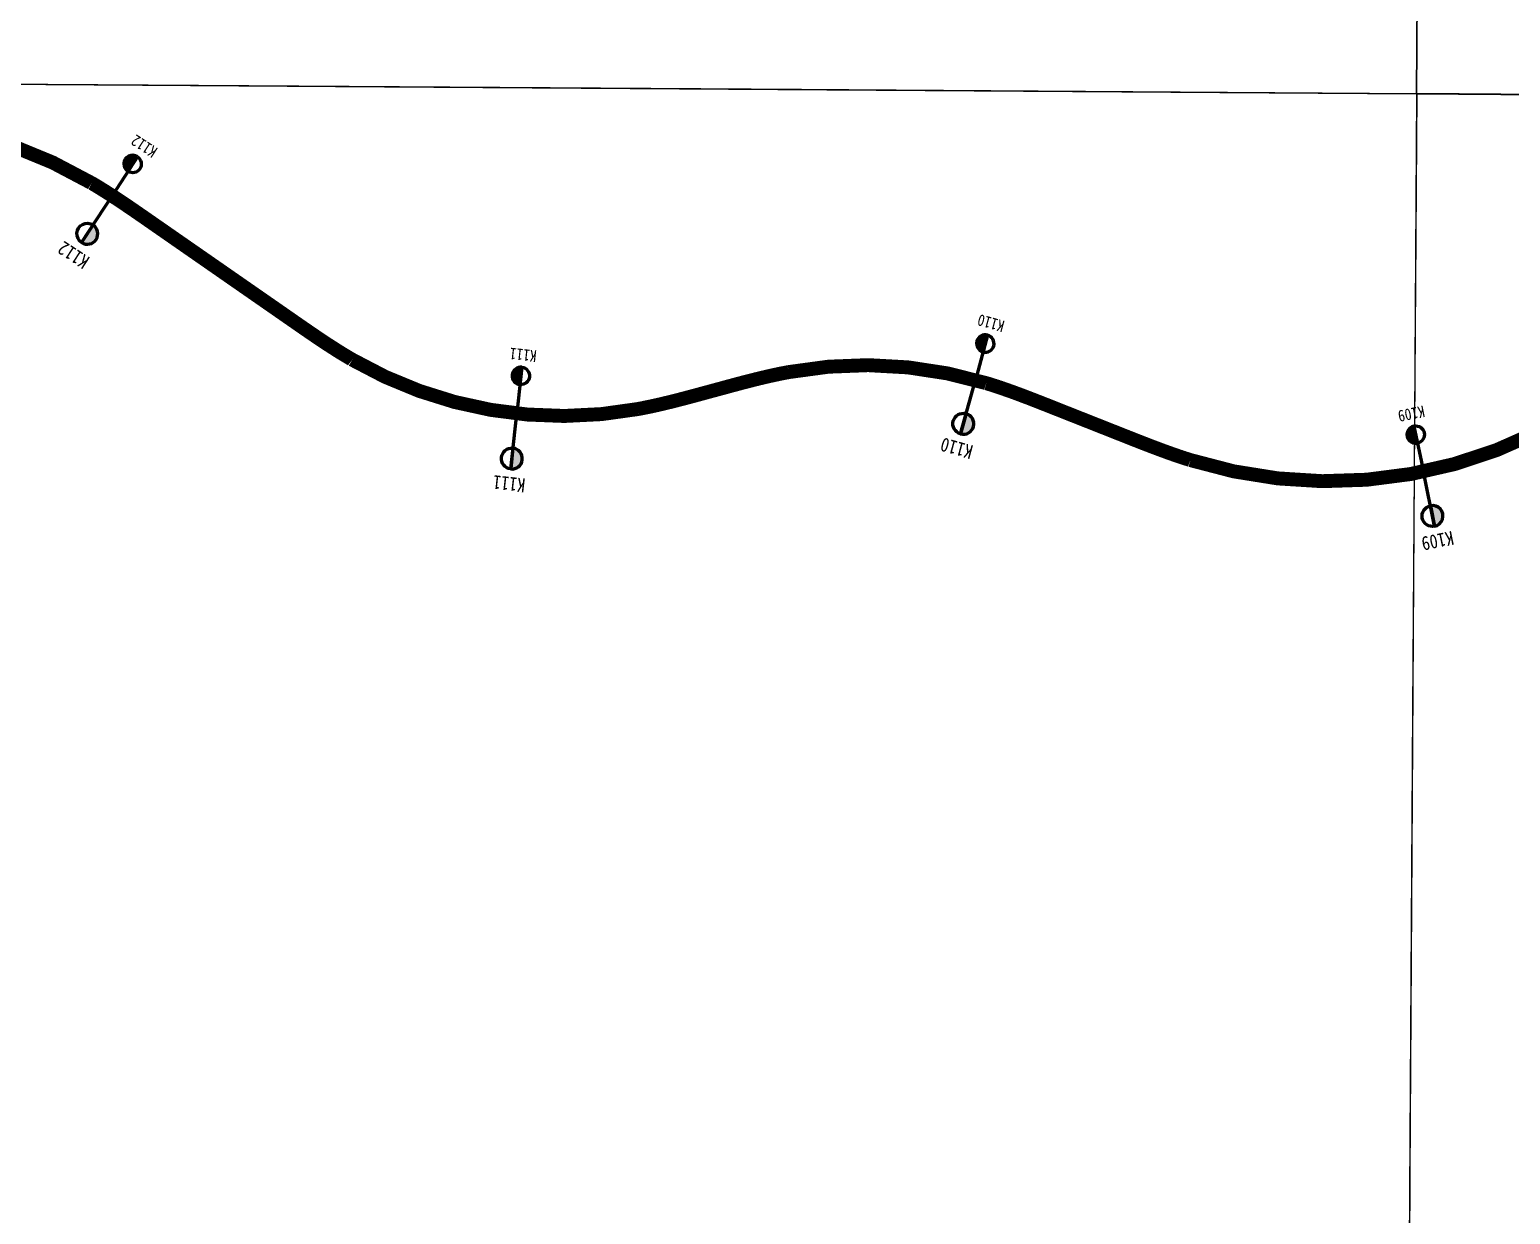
# Model space of a CAD drawing. Header units: millimetres. Extents: x 35376015 to 35425557, y 2978369 to 3016004.
# Drawn here: x 35416342 to 35419524, y 2980916 to 2983464 of the extents above; entities that cross this region are included whole.
import ezdxf
from ezdxf.enums import TextEntityAlignment as Align

# ---------------------------------------------------------------- set-up
doc = ezdxf.new("R2010")
doc.units = ezdxf.units.MM
doc.header["$XCLIPFRAME"] = 0
doc.layers.add('station', color=1, linetype='Continuous', lineweight=60)
doc.layers.add('zhix', color=5, linetype='Continuous', lineweight=30)
doc.styles.add('GTF_XW', font='SIMHEI.TTF', dxfattribs={"width": 0.85})
picture_1 = doc.add_image_def('image17.tif', size_in_pixel=(24032, 19114))
picture_2 = doc.add_image_def('image18.tif', size_in_pixel=(23815, 18833))
picture_3 = doc.add_image_def('image21.tif', size_in_pixel=(23730, 18922))
picture_4 = doc.add_image_def('image22.tif', size_in_pixel=(23834, 18924))

# ---------------------------------------------------------------- blocks, each defined once
blk = doc.blocks.new('公里标')
at = {"layer": 'station'}
h = blk.add_hatch(color=256, dxfattribs=at)
edge = h.paths.add_edge_path()
edge.add_arc((0, 13), 3, 90, 270)
edge.add_line((0, 10), (0, 16))
blk.add_line((0, 16), (0, 0), dxfattribs=at)
blk.add_lwpolyline([(0, 16, 1), (0, 10)], format="xyb", close=True, dxfattribs=at)
blk.add_lwpolyline([(0, 16, -1), (0, 10, -15.340907)], format="xyb", dxfattribs=at)

msp = doc.modelspace()

# ---------------------------------------------------------------- linework, layer by layer
at = {"layer": 'zhix', "color": 1, "const_width": 30, "flags": 128}
msp.add_lwpolyline([(35419744.6, 2982700.1, -0.244321), (35418836.7, 2982538), (35418836.2, 2982538.2), (35418835.3, 2982538.5), (35418834.3, 2982538.8), (35418833.4, 2982539.1), (35418832.4, 2982539.4), (35418831.5, 2982539.7), (35418830.5, 2982540), (35418829.6, 2982540.3), (35418828.6, 2982540.6), (35418827.6, 2982540.9), (35418826.7, 2982541.2), (35418825.7, 2982541.5), (35418824.8, 2982541.8), (35418823.8, 2982542.1), (35418822.9, 2982542.4), (35418821.9, 2982542.7), (35418821, 2982543.1), (35418820, 2982543.4), (35418819.1, 2982543.7), (35418818.1, 2982544), (35418817.2, 2982544.3), (35418816.2, 2982544.6), (35418815.3, 2982544.9), (35418814.4, 2982545.3), (35418813.4, 2982545.6), (35418812.5, 2982545.9), (35418811.5, 2982546.2), (35418810.6, 2982546.5), (35418809.6, 2982546.9), (35418808.7, 2982547.2), (35418807.7, 2982547.5), (35418806.8, 2982547.8), (35418805.8, 2982548.2), (35418804.9, 2982548.5), (35418803.9, 2982548.8), (35418803, 2982549.1), (35418802.1, 2982549.5), (35418801.1, 2982549.8), (35418800.2, 2982550.1), (35418799.2, 2982550.5), (35418798.3, 2982550.8), (35418797.3, 2982551.1), (35418796.4, 2982551.5), (35418795.4, 2982551.8), (35418794.5, 2982552.1), (35418793.6, 2982552.5), (35418792.6, 2982552.8), (35418791.7, 2982553.1), (35418790.7, 2982553.5), (35418789.8, 2982553.8), (35418788.9, 2982554.1), (35418787.9, 2982554.5), (35418787, 2982554.8), (35418786, 2982555.1), (35418785.1, 2982555.5), (35418784.1, 2982555.8), (35418783.2, 2982556.2), (35418782.3, 2982556.5), (35418781.3, 2982556.9), (35418780.4, 2982557.2), (35418779.4, 2982557.5), (35418778.5, 2982557.9), (35418777.6, 2982558.2), (35418776.6, 2982558.6), (35418775.7, 2982558.9), (35418774.8, 2982559.3), (35418773.8, 2982559.6), (35418772.9, 2982560), (35418771.9, 2982560.3), (35418771, 2982560.7), (35418770.1, 2982561), (35418769.1, 2982561.4), (35418768.2, 2982561.7), (35418767.3, 2982562.1), (35418766.3, 2982562.4), (35418765.4, 2982562.8), (35418764.4, 2982563.1), (35418763.5, 2982563.5), (35418762.6, 2982563.8), (35418761.6, 2982564.2), (35418760.7, 2982564.5), (35418759.8, 2982564.9), (35418758.8, 2982565.2), (35418757.9, 2982565.6), (35418757, 2982565.9), (35418756, 2982566.3), (35418755.1, 2982566.6), (35418754.2, 2982567), (35418753.2, 2982567.4), (35418752.3, 2982567.7), (35418751.4, 2982568.1), (35418750.4, 2982568.4), (35418749.5, 2982568.8), (35418748.6, 2982569.1), (35418747.6, 2982569.5), (35418746.7, 2982569.9), (35418745.8, 2982570.2), (35418744.8, 2982570.6), (35418743.9, 2982570.9), (35418743, 2982571.3), (35418742, 2982571.7), (35418741.1, 2982572), (35418740.2, 2982572.4), (35418739.2, 2982572.7), (35418738.3, 2982573.1), (35418737.4, 2982573.5), (35418736.4, 2982573.8), (35418735.5, 2982574.2), (35418734.6, 2982574.6), (35418733.6, 2982574.9), (35418732.7, 2982575.3), (35418731.8, 2982575.6), (35418730.8, 2982576), (35418729.9, 2982576.4), (35418729, 2982576.7), (35418728, 2982577.1), (35418727.1, 2982577.5), (35418726.2, 2982577.8), (35418725.3, 2982578.2), (35418724.3, 2982578.6), (35418723.4, 2982578.9), (35418722.5, 2982579.3), (35418721.5, 2982579.7), (35418720.6, 2982580), (35418719.7, 2982580.4), (35418718.7, 2982580.8), (35418717.8, 2982581.1), (35418716.9, 2982581.5), (35418715.9, 2982581.9), (35418715, 2982582.2), (35418714.1, 2982582.6), (35418713.2, 2982583), (35418712.2, 2982583.3), (35418711.3, 2982583.7), (35418710.4, 2982584.1), (35418709.4, 2982584.4), (35418708.5, 2982584.8), (35418707.6, 2982585.2), (35418706.6, 2982585.5), (35418705.7, 2982585.9), (35418704.8, 2982586.3), (35418703.9, 2982586.6), (35418702.9, 2982587), (35418702, 2982587.4), (35418701.1, 2982587.7), (35418700.1, 2982588.1), (35418699.2, 2982588.5), (35418698.3, 2982588.8), (35418697.3, 2982589.2), (35418696.4, 2982589.6), (35418538, 2982652.3), (35418537.1, 2982652.7), (35418536.1, 2982653.1), (35418535.2, 2982653.4), (35418534.3, 2982653.8), (35418533.3, 2982654.2), (35418532.4, 2982654.5), (35418531.5, 2982654.9), (35418530.5, 2982655.3), (35418529.6, 2982655.6), (35418528.7, 2982656), (35418527.8, 2982656.4), (35418526.8, 2982656.7), (35418525.9, 2982657.1), (35418525, 2982657.5), (35418524, 2982657.8), (35418523.1, 2982658.2), (35418522.2, 2982658.6), (35418521.2, 2982658.9), (35418520.3, 2982659.3), (35418519.4, 2982659.7), (35418518.5, 2982660), (35418517.5, 2982660.4), (35418516.6, 2982660.8), (35418515.7, 2982661.1), (35418514.7, 2982661.5), (35418513.8, 2982661.9), (35418512.9, 2982662.2), (35418511.9, 2982662.6), (35418511, 2982663), (35418510.1, 2982663.3), (35418509.2, 2982663.7), (35418508.2, 2982664.1), (35418507.3, 2982664.4), (35418506.4, 2982664.8), (35418505.4, 2982665.2), (35418504.5, 2982665.5), (35418503.6, 2982665.9), (35418502.6, 2982666.3), (35418501.7, 2982666.6), (35418500.8, 2982667), (35418499.8, 2982667.3), (35418498.9, 2982667.7), (35418498, 2982668.1), (35418497, 2982668.4), (35418496.1, 2982668.8), (35418495.2, 2982669.1), (35418494.2, 2982669.5), (35418493.3, 2982669.9), (35418492.4, 2982670.2), (35418491.4, 2982670.6), (35418490.5, 2982670.9), (35418489.6, 2982671.3), (35418488.6, 2982671.7), (35418487.7, 2982672), (35418486.8, 2982672.4), (35418485.8, 2982672.7), (35418484.9, 2982673.1), (35418484, 2982673.5), (35418483, 2982673.8), (35418482.1, 2982674.2), (35418481.2, 2982674.5), (35418480.2, 2982674.9), (35418479.3, 2982675.2), (35418478.4, 2982675.6), (35418477.4, 2982675.9), (35418476.5, 2982676.3), (35418475.6, 2982676.6), (35418474.6, 2982677), (35418473.7, 2982677.4), (35418472.8, 2982677.7), (35418471.8, 2982678.1), (35418470.9, 2982678.4), (35418469.9, 2982678.8), (35418469, 2982679.1), (35418468.1, 2982679.5), (35418467.1, 2982679.8), (35418466.2, 2982680.1), (35418465.3, 2982680.5), (35418464.3, 2982680.8), (35418463.4, 2982681.2), (35418462.4, 2982681.5), (35418461.5, 2982681.9), (35418460.6, 2982682.2), (35418459.6, 2982682.6), (35418458.7, 2982682.9), (35418457.7, 2982683.3), (35418456.8, 2982683.6), (35418455.9, 2982683.9), (35418454.9, 2982684.3), (35418454, 2982684.6), (35418453, 2982685), (35418452.1, 2982685.3), (35418451.2, 2982685.6), (35418450.2, 2982686), (35418449.3, 2982686.3), (35418448.3, 2982686.7), (35418447.4, 2982687), (35418446.5, 2982687.3), (35418445.5, 2982687.7), (35418444.6, 2982688), (35418443.6, 2982688.3), (35418442.7, 2982688.7), (35418441.7, 2982689), (35418440.8, 2982689.3), (35418439.9, 2982689.6), (35418438.9, 2982690), (35418438, 2982690.3), (35418437, 2982690.6), (35418436.1, 2982691), (35418435.1, 2982691.3), (35418434.2, 2982691.6), (35418433.2, 2982691.9), (35418432.3, 2982692.3), (35418431.3, 2982692.6), (35418430.4, 2982692.9), (35418429.5, 2982693.2), (35418428.5, 2982693.6), (35418427.6, 2982693.9), (35418426.6, 2982694.2), (35418425.7, 2982694.5), (35418424.7, 2982694.8), (35418423.8, 2982695.1), (35418422.8, 2982695.5), (35418421.9, 2982695.8), (35418420.9, 2982696.1), (35418420, 2982696.4), (35418419, 2982696.7), (35418418.1, 2982697), (35418417.1, 2982697.3), (35418416.2, 2982697.6), (35418415.2, 2982698), (35418414.3, 2982698.3), (35418413.3, 2982698.6), (35418412.4, 2982698.9), (35418411.4, 2982699.2), (35418410.5, 2982699.5), (35418409.5, 2982699.8), (35418408.6, 2982700.1), (35418407.6, 2982700.4), (35418406.6, 2982700.7), (35418405.7, 2982701), (35418404.7, 2982701.3), (35418403.8, 2982701.6), (35418402.8, 2982701.9), (35418401.9, 2982702.2), (35418400.9, 2982702.5), (35418400, 2982702.8), (35418399, 2982703.1), (35418398, 2982703.4), (35418397.6, 2982703.5, 0.119702), (35417973.4, 2982727.3), (35417972.9, 2982727.2), (35417971.9, 2982727), (35417970.9, 2982726.8), (35417970, 2982726.6), (35417969, 2982726.5), (35417968, 2982726.3), (35417967, 2982726.1), (35417966, 2982725.9), (35417965, 2982725.7), (35417964.1, 2982725.5), (35417963.1, 2982725.3), (35417962.1, 2982725.1), (35417961.1, 2982724.9), (35417960.1, 2982724.7), (35417959.2, 2982724.5), (35417958.2, 2982724.4), (35417957.2, 2982724.2), (35417956.2, 2982724), (35417955.2, 2982723.8), (35417954.3, 2982723.6), (35417953.3, 2982723.4), (35417952.3, 2982723.2), (35417951.3, 2982722.9), (35417950.3, 2982722.7), (35417949.4, 2982722.5), (35417948.4, 2982722.3), (35417947.4, 2982722.1), (35417946.4, 2982721.9), (35417945.4, 2982721.7), (35417944.5, 2982721.5), (35417943.5, 2982721.3), (35417942.5, 2982721.1), (35417941.5, 2982720.9), (35417940.6, 2982720.7), (35417939.6, 2982720.4), (35417938.6, 2982720.2), (35417937.6, 2982720), (35417936.7, 2982719.8), (35417935.7, 2982719.6), (35417934.7, 2982719.4), (35417933.7, 2982719.1), (35417932.7, 2982718.9), (35417931.8, 2982718.7), (35417930.8, 2982718.5), (35417929.8, 2982718.3), (35417928.8, 2982718), (35417927.9, 2982717.8), (35417926.9, 2982717.6), (35417925.9, 2982717.4), (35417925, 2982717.1), (35417924, 2982716.9), (35417923, 2982716.7), (35417922, 2982716.5), (35417921.1, 2982716.2), (35417920.1, 2982716), (35417919.1, 2982715.8), (35417918.1, 2982715.5), (35417917.2, 2982715.3), (35417916.2, 2982715.1), (35417915.2, 2982714.8), (35417914.2, 2982714.6), (35417913.3, 2982714.4), (35417912.3, 2982714.1), (35417911.3, 2982713.9), (35417910.4, 2982713.7), (35417909.4, 2982713.4), (35417908.4, 2982713.2), (35417907.4, 2982713), (35417906.5, 2982712.7), (35417905.5, 2982712.5), (35417904.5, 2982712.2), (35417903.6, 2982712), (35417902.6, 2982711.8), (35417901.6, 2982711.5), (35417900.6, 2982711.3), (35417899.7, 2982711), (35417898.7, 2982710.8), (35417897.7, 2982710.5), (35417896.8, 2982710.3), (35417895.8, 2982710.1), (35417894.8, 2982709.8), (35417893.9, 2982709.6), (35417892.9, 2982709.3), (35417891.9, 2982709.1), (35417890.9, 2982708.8), (35417890, 2982708.6), (35417889, 2982708.3), (35417888, 2982708.1), (35417887.1, 2982707.8), (35417886.1, 2982707.6), (35417885.1, 2982707.3), (35417884.2, 2982707.1), (35417883.2, 2982706.8), (35417882.2, 2982706.6), (35417881.3, 2982706.3), (35417880.3, 2982706.1), (35417879.3, 2982705.8), (35417878.4, 2982705.6), (35417877.4, 2982705.3), (35417876.4, 2982705.1), (35417875.5, 2982704.8), (35417874.5, 2982704.6), (35417873.5, 2982704.3), (35417872.6, 2982704.1), (35417871.6, 2982703.8), (35417870.6, 2982703.6), (35417869.7, 2982703.3), (35417868.7, 2982703), (35417867.7, 2982702.8), (35417866.8, 2982702.5), (35417865.8, 2982702.3), (35417864.8, 2982702), (35417863.9, 2982701.8), (35417862.9, 2982701.5), (35417861.9, 2982701.3), (35417861, 2982701), (35417860, 2982700.7), (35417859, 2982700.5), (35417858.1, 2982700.2), (35417857.1, 2982700), (35417856.1, 2982699.7), (35417855.2, 2982699.4), (35417854.2, 2982699.2), (35417853.2, 2982698.9), (35417852.3, 2982698.7), (35417851.3, 2982698.4), (35417850.3, 2982698.1), (35417849.4, 2982697.9), (35417848.4, 2982697.6), (35417847.4, 2982697.4), (35417846.5, 2982697.1), (35417845.5, 2982696.8), (35417844.5, 2982696.6), (35417843.6, 2982696.3), (35417842.6, 2982696.1), (35417841.6, 2982695.8), (35417840.7, 2982695.5), (35417839.7, 2982695.3), (35417838.7, 2982695), (35417837.8, 2982694.8), (35417836.8, 2982694.5), (35417835.9, 2982694.2), (35417834.9, 2982694), (35417833.9, 2982693.7), (35417833, 2982693.4), (35417832, 2982693.2), (35417831, 2982692.9), (35417830.1, 2982692.7), (35417829.1, 2982692.4), (35417828.1, 2982692.1), (35417794.4, 2982683), (35417793.5, 2982682.7), (35417792.5, 2982682.5), (35417791.5, 2982682.2), (35417790.6, 2982681.9), (35417789.6, 2982681.7), (35417788.6, 2982681.4), (35417787.7, 2982681.2), (35417786.7, 2982680.9), (35417785.7, 2982680.6), (35417784.8, 2982680.4), (35417783.8, 2982680.1), (35417782.8, 2982679.8), (35417781.9, 2982679.6), (35417780.9, 2982679.3), (35417779.9, 2982679.1), (35417779, 2982678.8), (35417778, 2982678.5), (35417777, 2982678.3), (35417776.1, 2982678), (35417775.1, 2982677.8), (35417774.2, 2982677.5), (35417773.2, 2982677.2), (35417772.2, 2982677), (35417771.3, 2982676.7), (35417770.3, 2982676.5), (35417769.3, 2982676.2), (35417768.4, 2982675.9), (35417767.4, 2982675.7), (35417766.4, 2982675.4), (35417765.5, 2982675.2), (35417764.5, 2982674.9), (35417763.5, 2982674.6), (35417762.6, 2982674.4), (35417761.6, 2982674.1), (35417760.6, 2982673.9), (35417759.7, 2982673.6), (35417758.7, 2982673.4), (35417757.7, 2982673.1), (35417756.8, 2982672.8), (35417755.8, 2982672.6), (35417754.8, 2982672.3), (35417753.9, 2982672.1), (35417752.9, 2982671.8), (35417751.9, 2982671.6), (35417751, 2982671.3), (35417750, 2982671.1), (35417749, 2982670.8), (35417748.1, 2982670.5), (35417747.1, 2982670.3), (35417746.1, 2982670), (35417745.2, 2982669.8), (35417744.2, 2982669.5), (35417743.2, 2982669.3), (35417742.3, 2982669), (35417741.3, 2982668.8), (35417740.3, 2982668.5), (35417739.4, 2982668.3), (35417738.4, 2982668), (35417737.4, 2982667.8), (35417736.4, 2982667.5), (35417735.5, 2982667.3), (35417734.5, 2982667), (35417733.5, 2982666.8), (35417732.6, 2982666.5), (35417731.6, 2982666.3), (35417730.6, 2982666), (35417729.7, 2982665.8), (35417728.7, 2982665.6), (35417727.7, 2982665.3), (35417726.8, 2982665.1), (35417725.8, 2982664.8), (35417724.8, 2982664.6), (35417723.8, 2982664.3), (35417722.9, 2982664.1), (35417721.9, 2982663.8), (35417720.9, 2982663.6), (35417720, 2982663.4), (35417719, 2982663.1), (35417718, 2982662.9), (35417717.1, 2982662.6), (35417716.1, 2982662.4), (35417715.1, 2982662.2), (35417714.1, 2982661.9), (35417713.2, 2982661.7), (35417712.2, 2982661.5), (35417711.2, 2982661.2), (35417710.3, 2982661), (35417709.3, 2982660.8), (35417708.3, 2982660.5), (35417707.3, 2982660.3), (35417706.4, 2982660.1), (35417705.4, 2982659.8), (35417704.4, 2982659.6), (35417703.4, 2982659.4), (35417702.5, 2982659.1), (35417701.5, 2982658.9), (35417700.5, 2982658.7), (35417699.6, 2982658.4), (35417698.6, 2982658.2), (35417697.6, 2982658), (35417696.6, 2982657.8), (35417695.7, 2982657.5), (35417694.7, 2982657.3), (35417693.7, 2982657.1), (35417692.7, 2982656.9), (35417691.8, 2982656.6), (35417690.8, 2982656.4), (35417689.8, 2982656.2), (35417688.8, 2982656), (35417687.9, 2982655.8), (35417686.9, 2982655.5), (35417685.9, 2982655.3), (35417684.9, 2982655.1), (35417683.9, 2982654.9), (35417683, 2982654.7), (35417682, 2982654.5), (35417681, 2982654.3), (35417680, 2982654), (35417679.1, 2982653.8), (35417678.1, 2982653.6), (35417677.1, 2982653.4), (35417676.1, 2982653.2), (35417675.2, 2982653), (35417674.2, 2982652.8), (35417673.2, 2982652.6), (35417672.2, 2982652.4), (35417671.2, 2982652.2), (35417670.3, 2982652), (35417669.3, 2982651.8), (35417668.3, 2982651.6), (35417667.3, 2982651.4), (35417666.3, 2982651.2), (35417665.4, 2982651), (35417664.4, 2982650.8), (35417663.4, 2982650.6), (35417662.4, 2982650.4), (35417661.4, 2982650.2), (35417660.5, 2982650), (35417659.5, 2982649.8), (35417658.5, 2982649.6), (35417657.5, 2982649.4), (35417656.5, 2982649.2), (35417655.5, 2982649), (35417654.6, 2982648.8), (35417653.6, 2982648.7), (35417652.6, 2982648.5), (35417651.6, 2982648.3), (35417650.6, 2982648.1), (35417649.7, 2982647.9), (35417649.2, 2982647.8, -0.178564), (35417035.3, 2982753.9), (35417034.9, 2982754.2), (35417034, 2982754.7), (35417033.1, 2982755.2), (35417032.3, 2982755.7), (35417031.4, 2982756.2), (35417030.5, 2982756.7), (35417029.7, 2982757.2), (35417028.8, 2982757.7), (35417028, 2982758.2), (35417027.1, 2982758.7), (35417026.2, 2982759.3), (35417025.4, 2982759.8), (35417024.5, 2982760.3), (35417023.7, 2982760.8), (35417022.8, 2982761.3), (35417021.9, 2982761.8), (35417021.1, 2982762.3), (35417020.2, 2982762.8), (35417019.4, 2982763.4), (35417018.5, 2982763.9), (35417017.7, 2982764.4), (35417016.8, 2982764.9), (35417016, 2982765.4), (35417015.1, 2982766), (35417014.2, 2982766.5), (35417013.4, 2982767), (35417012.5, 2982767.5), (35417011.7, 2982768.1), (35417010.8, 2982768.6), (35417010, 2982769.1), (35417009.1, 2982769.6), (35417008.3, 2982770.2), (35417007.4, 2982770.7), (35417006.6, 2982771.2), (35417005.7, 2982771.7), (35417004.9, 2982772.3), (35417004, 2982772.8), (35417003.2, 2982773.3), (35417002.4, 2982773.9), (35417001.5, 2982774.4), (35417000.7, 2982774.9), (35416999.8, 2982775.5), (35416999, 2982776), (35416998.1, 2982776.5), (35416997.3, 2982777.1), (35416996.4, 2982777.6), (35416995.6, 2982778.2), (35416994.8, 2982778.7), (35416993.9, 2982779.2), (35416993.1, 2982779.8), (35416992.2, 2982780.3), (35416991.4, 2982780.9), (35416990.5, 2982781.4), (35416989.7, 2982781.9), (35416988.9, 2982782.5), (35416988, 2982783), (35416987.2, 2982783.6), (35416986.3, 2982784.1), (35416985.5, 2982784.7), (35416984.7, 2982785.2), (35416983.8, 2982785.7), (35416983, 2982786.3), (35416982.2, 2982786.8), (35416981.3, 2982787.4), (35416980.5, 2982787.9), (35416979.7, 2982788.5), (35416978.8, 2982789), (35416978, 2982789.6), (35416977.1, 2982790.1), (35416976.3, 2982790.7), (35416975.5, 2982791.2), (35416974.6, 2982791.8), (35416973.8, 2982792.3), (35416973, 2982792.9), (35416972.1, 2982793.4), (35416971.3, 2982794), (35416970.5, 2982794.6), (35416969.6, 2982795.1), (35416968.8, 2982795.7), (35416968, 2982796.2), (35416967.1, 2982796.8), (35416966.3, 2982797.3), (35416965.5, 2982797.9), (35416964.7, 2982798.4), (35416963.8, 2982799), (35416963, 2982799.6), (35416962.2, 2982800.1), (35416961.3, 2982800.7), (35416960.5, 2982801.2), (35416959.7, 2982801.8), (35416958.9, 2982802.4), (35416958, 2982802.9), (35416957.2, 2982803.5), (35416956.4, 2982804), (35416955.5, 2982804.6), (35416954.7, 2982805.2), (35416953.9, 2982805.7), (35416953.1, 2982806.3), (35416952.2, 2982806.8), (35416951.4, 2982807.4), (35416950.6, 2982808), (35416949.8, 2982808.5), (35416948.9, 2982809.1), (35416948.1, 2982809.7), (35416947.3, 2982810.2), (35416946.5, 2982810.8), (35416945.6, 2982811.4), (35416944.8, 2982811.9), (35416944, 2982812.5), (35416943.2, 2982813.1), (35416942.3, 2982813.6), (35416941.5, 2982814.2), (35416940.7, 2982814.8), (35416939.9, 2982815.3), (35416939, 2982815.9), (35416938.2, 2982816.5), (35416937.4, 2982817), (35416936.6, 2982817.6), (35416935.7, 2982818.2), (35416934.9, 2982818.7), (35416934.1, 2982819.3), (35416933.3, 2982819.9), (35416932.4, 2982820.4), (35416931.6, 2982821), (35416930.8, 2982821.6), (35416930, 2982822.1), (35416929.2, 2982822.7), (35416928.3, 2982823.3), (35416927.5, 2982823.8), (35416926.7, 2982824.4), (35416925.9, 2982825), (35416925, 2982825.6), (35416924.2, 2982826.1), (35416923.4, 2982826.7), (35416922.6, 2982827.3), (35416921.8, 2982827.8), (35416920.9, 2982828.4), (35416920.1, 2982829), (35416919.3, 2982829.5), (35416918.5, 2982830.1), (35416917.7, 2982830.7), (35416916.8, 2982831.3), (35416916, 2982831.8), (35416915.2, 2982832.4), (35416914.4, 2982833), (35416913.5, 2982833.5), (35416912.7, 2982834.1), (35416911.9, 2982834.7), (35416911.1, 2982835.2), (35416910.3, 2982835.8), (35416599.9, 2983051.5), (35416599.1, 2983052.1), (35416598.3, 2983052.7), (35416597.4, 2983053.2), (35416596.6, 2983053.8), (35416595.8, 2983054.4), (35416595, 2983054.9), (35416594.1, 2983055.5), (35416593.3, 2983056.1), (35416592.5, 2983056.6), (35416591.7, 2983057.2), (35416590.9, 2983057.8), (35416590, 2983058.4), (35416589.2, 2983058.9), (35416588.4, 2983059.5), (35416587.6, 2983060.1), (35416586.8, 2983060.6), (35416585.9, 2983061.2), (35416585.1, 2983061.8), (35416584.3, 2983062.3), (35416583.5, 2983062.9), (35416582.6, 2983063.5), (35416581.8, 2983064.1), (35416581, 2983064.6), (35416580.2, 2983065.2), (35416579.4, 2983065.8), (35416578.5, 2983066.3), (35416577.7, 2983066.9), (35416576.9, 2983067.5), (35416576.1, 2983068), (35416575.2, 2983068.6), (35416574.4, 2983069.2), (35416573.6, 2983069.7), (35416572.8, 2983070.3), (35416572, 2983070.9), (35416571.1, 2983071.4), (35416570.3, 2983072), (35416569.5, 2983072.6), (35416568.7, 2983073.1), (35416567.8, 2983073.7), (35416567, 2983074.3), (35416566.2, 2983074.8), (35416565.4, 2983075.4), (35416564.5, 2983076), (35416563.7, 2983076.5), (35416562.9, 2983077.1), (35416562.1, 2983077.7), (35416561.2, 2983078.2), (35416560.4, 2983078.8), (35416559.6, 2983079.4), (35416558.8, 2983079.9), (35416557.9, 2983080.5), (35416557.1, 2983081.1), (35416556.3, 2983081.6), (35416555.5, 2983082.2), (35416554.6, 2983082.7), (35416553.8, 2983083.3), (35416553, 2983083.9), (35416552.1, 2983084.4), (35416551.3, 2983085), (35416550.5, 2983085.6), (35416549.7, 2983086.1), (35416548.8, 2983086.7), (35416548, 2983087.2), (35416547.2, 2983087.8), (35416546.3, 2983088.4), (35416545.5, 2983088.9), (35416544.7, 2983089.5), (35416543.9, 2983090), (35416543, 2983090.6), (35416542.2, 2983091.1), (35416541.4, 2983091.7), (35416540.5, 2983092.3), (35416539.7, 2983092.8), (35416538.9, 2983093.4), (35416538, 2983093.9), (35416537.2, 2983094.5), (35416536.4, 2983095), (35416535.5, 2983095.6), (35416534.7, 2983096.1), (35416533.9, 2983096.7), (35416533, 2983097.3), (35416532.2, 2983097.8), (35416531.4, 2983098.4), (35416530.5, 2983098.9), (35416529.7, 2983099.5), (35416528.9, 2983100), (35416528, 2983100.6), (35416527.2, 2983101.1), (35416526.4, 2983101.7), (35416525.5, 2983102.2), (35416524.7, 2983102.8), (35416523.9, 2983103.3), (35416523, 2983103.8), (35416522.2, 2983104.4), (35416521.3, 2983104.9), (35416520.5, 2983105.5), (35416519.7, 2983106), (35416518.8, 2983106.6), (35416518, 2983107.1), (35416517.2, 2983107.7), (35416516.3, 2983108.2), (35416515.5, 2983108.7), (35416514.6, 2983109.3), (35416513.8, 2983109.8), (35416513, 2983110.4), (35416512.1, 2983110.9), (35416511.3, 2983111.4), (35416510.4, 2983112), (35416509.6, 2983112.5), (35416508.7, 2983113.1), (35416507.9, 2983113.6), (35416507.1, 2983114.1), (35416506.2, 2983114.7), (35416505.4, 2983115.2), (35416504.5, 2983115.7), (35416503.7, 2983116.3), (35416502.8, 2983116.8), (35416502, 2983117.3), (35416501.1, 2983117.9), (35416500.3, 2983118.4), (35416499.4, 2983118.9), (35416498.6, 2983119.5), (35416497.7, 2983120), (35416496.9, 2983120.5), (35416496, 2983121), (35416495.2, 2983121.6), (35416494.3, 2983122.1), (35416493.5, 2983122.6), (35416492.6, 2983123.1), (35416491.8, 2983123.7), (35416490.9, 2983124.2), (35416490.1, 2983124.7), (35416489.2, 2983125.2), (35416488.4, 2983125.8), (35416487.5, 2983126.3), (35416486.7, 2983126.8), (35416485.8, 2983127.3), (35416485, 2983127.8), (35416484.1, 2983128.4), (35416483.2, 2983128.9), (35416482.4, 2983129.4), (35416481.5, 2983129.9), (35416480.7, 2983130.4), (35416479.8, 2983130.9), (35416479, 2983131.4), (35416478.1, 2983132), (35416477.2, 2983132.5), (35416476.4, 2983133), (35416475.5, 2983133.5), (35416475.1, 2983133.7, 0.241282), (35415564.7, 2983187.8)], format="xyb", dxfattribs=at)
at = {"layer": 'zhix', "color": 5, "const_width": 30, "flags": 128}
msp.add_lwpolyline([(35419744.6, 2982700.1, -0.244321), (35418836.7, 2982538), (35418836.2, 2982538.2), (35418835.3, 2982538.5), (35418834.3, 2982538.8), (35418833.4, 2982539.1), (35418832.4, 2982539.4), (35418831.5, 2982539.7), (35418830.5, 2982540), (35418829.6, 2982540.3), (35418828.6, 2982540.6), (35418827.6, 2982540.9), (35418826.7, 2982541.2), (35418825.7, 2982541.5), (35418824.8, 2982541.8), (35418823.8, 2982542.1), (35418822.9, 2982542.4), (35418821.9, 2982542.7), (35418821, 2982543.1), (35418820, 2982543.4), (35418819.1, 2982543.7), (35418818.1, 2982544), (35418817.2, 2982544.3), (35418816.2, 2982544.6), (35418815.3, 2982544.9), (35418814.4, 2982545.3), (35418813.4, 2982545.6), (35418812.5, 2982545.9), (35418811.5, 2982546.2), (35418810.6, 2982546.5), (35418809.6, 2982546.9), (35418808.7, 2982547.2), (35418807.7, 2982547.5), (35418806.8, 2982547.8), (35418805.8, 2982548.2), (35418804.9, 2982548.5), (35418803.9, 2982548.8), (35418803, 2982549.1), (35418802.1, 2982549.5), (35418801.1, 2982549.8), (35418800.2, 2982550.1), (35418799.2, 2982550.5), (35418798.3, 2982550.8), (35418797.3, 2982551.1), (35418796.4, 2982551.5), (35418795.4, 2982551.8), (35418794.5, 2982552.1), (35418793.6, 2982552.5), (35418792.6, 2982552.8), (35418791.7, 2982553.1), (35418790.7, 2982553.5), (35418789.8, 2982553.8), (35418788.9, 2982554.1), (35418787.9, 2982554.5), (35418787, 2982554.8), (35418786, 2982555.1), (35418785.1, 2982555.5), (35418784.1, 2982555.8), (35418783.2, 2982556.2), (35418782.3, 2982556.5), (35418781.3, 2982556.9), (35418780.4, 2982557.2), (35418779.4, 2982557.5), (35418778.5, 2982557.9), (35418777.6, 2982558.2), (35418776.6, 2982558.6), (35418775.7, 2982558.9), (35418774.8, 2982559.3), (35418773.8, 2982559.6), (35418772.9, 2982560), (35418771.9, 2982560.3), (35418771, 2982560.7), (35418770.1, 2982561), (35418769.1, 2982561.4), (35418768.2, 2982561.7), (35418767.3, 2982562.1), (35418766.3, 2982562.4), (35418765.4, 2982562.8), (35418764.4, 2982563.1), (35418763.5, 2982563.5), (35418762.6, 2982563.8), (35418761.6, 2982564.2), (35418760.7, 2982564.5), (35418759.8, 2982564.9), (35418758.8, 2982565.2), (35418757.9, 2982565.6), (35418757, 2982565.9), (35418756, 2982566.3), (35418755.1, 2982566.6), (35418754.2, 2982567), (35418753.2, 2982567.4), (35418752.3, 2982567.7), (35418751.4, 2982568.1), (35418750.4, 2982568.4), (35418749.5, 2982568.8), (35418748.6, 2982569.1), (35418747.6, 2982569.5), (35418746.7, 2982569.9), (35418745.8, 2982570.2), (35418744.8, 2982570.6), (35418743.9, 2982570.9), (35418743, 2982571.3), (35418742, 2982571.7), (35418741.1, 2982572), (35418740.2, 2982572.4), (35418739.2, 2982572.7), (35418738.3, 2982573.1), (35418737.4, 2982573.5), (35418736.4, 2982573.8), (35418735.5, 2982574.2), (35418734.6, 2982574.6), (35418733.6, 2982574.9), (35418732.7, 2982575.3), (35418731.8, 2982575.6), (35418730.8, 2982576), (35418729.9, 2982576.4), (35418729, 2982576.7), (35418728, 2982577.1), (35418727.1, 2982577.5), (35418726.2, 2982577.8), (35418725.3, 2982578.2), (35418724.3, 2982578.6), (35418723.4, 2982578.9), (35418722.5, 2982579.3), (35418721.5, 2982579.7), (35418720.6, 2982580), (35418719.7, 2982580.4), (35418718.7, 2982580.8), (35418717.8, 2982581.1), (35418716.9, 2982581.5), (35418715.9, 2982581.9), (35418715, 2982582.2), (35418714.1, 2982582.6), (35418713.2, 2982583), (35418712.2, 2982583.3), (35418711.3, 2982583.7), (35418710.4, 2982584.1), (35418709.4, 2982584.4), (35418708.5, 2982584.8), (35418707.6, 2982585.2), (35418706.6, 2982585.5), (35418705.7, 2982585.9), (35418704.8, 2982586.3), (35418703.9, 2982586.6), (35418702.9, 2982587), (35418702, 2982587.4), (35418701.1, 2982587.7), (35418700.1, 2982588.1), (35418699.2, 2982588.5), (35418698.3, 2982588.8), (35418697.3, 2982589.2), (35418696.4, 2982589.6), (35418538, 2982652.3), (35418537.1, 2982652.7), (35418536.1, 2982653.1), (35418535.2, 2982653.4), (35418534.3, 2982653.8), (35418533.3, 2982654.2), (35418532.4, 2982654.5), (35418531.5, 2982654.9), (35418530.5, 2982655.3), (35418529.6, 2982655.6), (35418528.7, 2982656), (35418527.8, 2982656.4), (35418526.8, 2982656.7), (35418525.9, 2982657.1), (35418525, 2982657.5), (35418524, 2982657.8), (35418523.1, 2982658.2), (35418522.2, 2982658.6), (35418521.2, 2982658.9), (35418520.3, 2982659.3), (35418519.4, 2982659.7), (35418518.5, 2982660), (35418517.5, 2982660.4), (35418516.6, 2982660.8), (35418515.7, 2982661.1), (35418514.7, 2982661.5), (35418513.8, 2982661.9), (35418512.9, 2982662.2), (35418511.9, 2982662.6), (35418511, 2982663), (35418510.1, 2982663.3), (35418509.2, 2982663.7), (35418508.2, 2982664.1), (35418507.3, 2982664.4), (35418506.4, 2982664.8), (35418505.4, 2982665.2), (35418504.5, 2982665.5), (35418503.6, 2982665.9), (35418502.6, 2982666.3), (35418501.7, 2982666.6), (35418500.8, 2982667), (35418499.8, 2982667.3), (35418498.9, 2982667.7), (35418498, 2982668.1), (35418497, 2982668.4), (35418496.1, 2982668.8), (35418495.2, 2982669.1), (35418494.2, 2982669.5), (35418493.3, 2982669.9), (35418492.4, 2982670.2), (35418491.4, 2982670.6), (35418490.5, 2982670.9), (35418489.6, 2982671.3), (35418488.6, 2982671.7), (35418487.7, 2982672), (35418486.8, 2982672.4), (35418485.8, 2982672.7), (35418484.9, 2982673.1), (35418484, 2982673.5), (35418483, 2982673.8), (35418482.1, 2982674.2), (35418481.2, 2982674.5), (35418480.2, 2982674.9), (35418479.3, 2982675.2), (35418478.4, 2982675.6), (35418477.4, 2982675.9), (35418476.5, 2982676.3), (35418475.6, 2982676.6), (35418474.6, 2982677), (35418473.7, 2982677.4), (35418472.8, 2982677.7), (35418471.8, 2982678.1), (35418470.9, 2982678.4), (35418469.9, 2982678.8), (35418469, 2982679.1), (35418468.1, 2982679.5), (35418467.1, 2982679.8), (35418466.2, 2982680.1), (35418465.3, 2982680.5), (35418464.3, 2982680.8), (35418463.4, 2982681.2), (35418462.4, 2982681.5), (35418461.5, 2982681.9), (35418460.6, 2982682.2), (35418459.6, 2982682.6), (35418458.7, 2982682.9), (35418457.7, 2982683.3), (35418456.8, 2982683.6), (35418455.9, 2982683.9), (35418454.9, 2982684.3), (35418454, 2982684.6), (35418453, 2982685), (35418452.1, 2982685.3), (35418451.2, 2982685.6), (35418450.2, 2982686), (35418449.3, 2982686.3), (35418448.3, 2982686.7), (35418447.4, 2982687), (35418446.5, 2982687.3), (35418445.5, 2982687.7), (35418444.6, 2982688), (35418443.6, 2982688.3), (35418442.7, 2982688.7), (35418441.7, 2982689), (35418440.8, 2982689.3), (35418439.9, 2982689.6), (35418438.9, 2982690), (35418438, 2982690.3), (35418437, 2982690.6), (35418436.1, 2982691), (35418435.1, 2982691.3), (35418434.2, 2982691.6), (35418433.2, 2982691.9), (35418432.3, 2982692.3), (35418431.3, 2982692.6), (35418430.4, 2982692.9), (35418429.5, 2982693.2), (35418428.5, 2982693.6), (35418427.6, 2982693.9), (35418426.6, 2982694.2), (35418425.7, 2982694.5), (35418424.7, 2982694.8), (35418423.8, 2982695.1), (35418422.8, 2982695.5), (35418421.9, 2982695.8), (35418420.9, 2982696.1), (35418420, 2982696.4), (35418419, 2982696.7), (35418418.1, 2982697), (35418417.1, 2982697.3), (35418416.2, 2982697.6), (35418415.2, 2982698), (35418414.3, 2982698.3), (35418413.3, 2982698.6), (35418412.4, 2982698.9), (35418411.4, 2982699.2), (35418410.5, 2982699.5), (35418409.5, 2982699.8), (35418408.6, 2982700.1), (35418407.6, 2982700.4), (35418406.6, 2982700.7), (35418405.7, 2982701), (35418404.7, 2982701.3), (35418403.8, 2982701.6), (35418402.8, 2982701.9), (35418401.9, 2982702.2), (35418400.9, 2982702.5), (35418400, 2982702.8), (35418399, 2982703.1), (35418398, 2982703.4), (35418397.6, 2982703.5, 0.119702), (35417973.4, 2982727.3), (35417972.9, 2982727.2), (35417971.9, 2982727), (35417970.9, 2982726.8), (35417970, 2982726.6), (35417969, 2982726.5), (35417968, 2982726.3), (35417967, 2982726.1), (35417966, 2982725.9), (35417965, 2982725.7), (35417964.1, 2982725.5), (35417963.1, 2982725.3), (35417962.1, 2982725.1), (35417961.1, 2982724.9), (35417960.1, 2982724.7), (35417959.2, 2982724.5), (35417958.2, 2982724.4), (35417957.2, 2982724.2), (35417956.2, 2982724), (35417955.2, 2982723.8), (35417954.3, 2982723.6), (35417953.3, 2982723.4), (35417952.3, 2982723.2), (35417951.3, 2982722.9), (35417950.3, 2982722.7), (35417949.4, 2982722.5), (35417948.4, 2982722.3), (35417947.4, 2982722.1), (35417946.4, 2982721.9), (35417945.4, 2982721.7), (35417944.5, 2982721.5), (35417943.5, 2982721.3), (35417942.5, 2982721.1), (35417941.5, 2982720.9), (35417940.6, 2982720.7), (35417939.6, 2982720.4), (35417938.6, 2982720.2), (35417937.6, 2982720), (35417936.7, 2982719.8), (35417935.7, 2982719.6), (35417934.7, 2982719.4), (35417933.7, 2982719.1), (35417932.7, 2982718.9), (35417931.8, 2982718.7), (35417930.8, 2982718.5), (35417929.8, 2982718.3), (35417928.8, 2982718), (35417927.9, 2982717.8), (35417926.9, 2982717.6), (35417925.9, 2982717.4), (35417925, 2982717.1), (35417924, 2982716.9), (35417923, 2982716.7), (35417922, 2982716.5), (35417921.1, 2982716.2), (35417920.1, 2982716), (35417919.1, 2982715.8), (35417918.1, 2982715.5), (35417917.2, 2982715.3), (35417916.2, 2982715.1), (35417915.2, 2982714.8), (35417914.2, 2982714.6), (35417913.3, 2982714.4), (35417912.3, 2982714.1), (35417911.3, 2982713.9), (35417910.4, 2982713.7), (35417909.4, 2982713.4), (35417908.4, 2982713.2), (35417907.4, 2982713), (35417906.5, 2982712.7), (35417905.5, 2982712.5), (35417904.5, 2982712.2), (35417903.6, 2982712), (35417902.6, 2982711.8), (35417901.6, 2982711.5), (35417900.6, 2982711.3), (35417899.7, 2982711), (35417898.7, 2982710.8), (35417897.7, 2982710.5), (35417896.8, 2982710.3), (35417895.8, 2982710.1), (35417894.8, 2982709.8), (35417893.9, 2982709.6), (35417892.9, 2982709.3), (35417891.9, 2982709.1), (35417890.9, 2982708.8), (35417890, 2982708.6), (35417889, 2982708.3), (35417888, 2982708.1), (35417887.1, 2982707.8), (35417886.1, 2982707.6), (35417885.1, 2982707.3), (35417884.2, 2982707.1), (35417883.2, 2982706.8), (35417882.2, 2982706.6), (35417881.3, 2982706.3), (35417880.3, 2982706.1), (35417879.3, 2982705.8), (35417878.4, 2982705.6), (35417877.4, 2982705.3), (35417876.4, 2982705.1), (35417875.5, 2982704.8), (35417874.5, 2982704.6), (35417873.5, 2982704.3), (35417872.6, 2982704.1), (35417871.6, 2982703.8), (35417870.6, 2982703.6), (35417869.7, 2982703.3), (35417868.7, 2982703), (35417867.7, 2982702.8), (35417866.8, 2982702.5), (35417865.8, 2982702.3), (35417864.8, 2982702), (35417863.9, 2982701.8), (35417862.9, 2982701.5), (35417861.9, 2982701.3), (35417861, 2982701), (35417860, 2982700.7), (35417859, 2982700.5), (35417858.1, 2982700.2), (35417857.1, 2982700), (35417856.1, 2982699.7), (35417855.2, 2982699.4), (35417854.2, 2982699.2), (35417853.2, 2982698.9), (35417852.3, 2982698.7), (35417851.3, 2982698.4), (35417850.3, 2982698.1), (35417849.4, 2982697.9), (35417848.4, 2982697.6), (35417847.4, 2982697.4), (35417846.5, 2982697.1), (35417845.5, 2982696.8), (35417844.5, 2982696.6), (35417843.6, 2982696.3), (35417842.6, 2982696.1), (35417841.6, 2982695.8), (35417840.7, 2982695.5), (35417839.7, 2982695.3), (35417838.7, 2982695), (35417837.8, 2982694.8), (35417836.8, 2982694.5), (35417835.9, 2982694.2), (35417834.9, 2982694), (35417833.9, 2982693.7), (35417833, 2982693.4), (35417832, 2982693.2), (35417831, 2982692.9), (35417830.1, 2982692.7), (35417829.1, 2982692.4), (35417828.1, 2982692.1), (35417794.4, 2982683), (35417793.5, 2982682.7), (35417792.5, 2982682.5), (35417791.5, 2982682.2), (35417790.6, 2982681.9), (35417789.6, 2982681.7), (35417788.6, 2982681.4), (35417787.7, 2982681.2), (35417786.7, 2982680.9), (35417785.7, 2982680.6), (35417784.8, 2982680.4), (35417783.8, 2982680.1), (35417782.8, 2982679.8), (35417781.9, 2982679.6), (35417780.9, 2982679.3), (35417779.9, 2982679.1), (35417779, 2982678.8), (35417778, 2982678.5), (35417777, 2982678.3), (35417776.1, 2982678), (35417775.1, 2982677.8), (35417774.2, 2982677.5), (35417773.2, 2982677.2), (35417772.2, 2982677), (35417771.3, 2982676.7), (35417770.3, 2982676.5), (35417769.3, 2982676.2), (35417768.4, 2982675.9), (35417767.4, 2982675.7), (35417766.4, 2982675.4), (35417765.5, 2982675.2), (35417764.5, 2982674.9), (35417763.5, 2982674.6), (35417762.6, 2982674.4), (35417761.6, 2982674.1), (35417760.6, 2982673.9), (35417759.7, 2982673.6), (35417758.7, 2982673.4), (35417757.7, 2982673.1), (35417756.8, 2982672.8), (35417755.8, 2982672.6), (35417754.8, 2982672.3), (35417753.9, 2982672.1), (35417752.9, 2982671.8), (35417751.9, 2982671.6), (35417751, 2982671.3), (35417750, 2982671.1), (35417749, 2982670.8), (35417748.1, 2982670.5), (35417747.1, 2982670.3), (35417746.1, 2982670), (35417745.2, 2982669.8), (35417744.2, 2982669.5), (35417743.2, 2982669.3), (35417742.3, 2982669), (35417741.3, 2982668.8), (35417740.3, 2982668.5), (35417739.4, 2982668.3), (35417738.4, 2982668), (35417737.4, 2982667.8), (35417736.4, 2982667.5), (35417735.5, 2982667.3), (35417734.5, 2982667), (35417733.5, 2982666.8), (35417732.6, 2982666.5), (35417731.6, 2982666.3), (35417730.6, 2982666), (35417729.7, 2982665.8), (35417728.7, 2982665.6), (35417727.7, 2982665.3), (35417726.8, 2982665.1), (35417725.8, 2982664.8), (35417724.8, 2982664.6), (35417723.8, 2982664.3), (35417722.9, 2982664.1), (35417721.9, 2982663.8), (35417720.9, 2982663.6), (35417720, 2982663.4), (35417719, 2982663.1), (35417718, 2982662.9), (35417717.1, 2982662.6), (35417716.1, 2982662.4), (35417715.1, 2982662.2), (35417714.1, 2982661.9), (35417713.2, 2982661.7), (35417712.2, 2982661.5), (35417711.2, 2982661.2), (35417710.3, 2982661), (35417709.3, 2982660.8), (35417708.3, 2982660.5), (35417707.3, 2982660.3), (35417706.4, 2982660.1), (35417705.4, 2982659.8), (35417704.4, 2982659.6), (35417703.4, 2982659.4), (35417702.5, 2982659.1), (35417701.5, 2982658.9), (35417700.5, 2982658.7), (35417699.6, 2982658.4), (35417698.6, 2982658.2), (35417697.6, 2982658), (35417696.6, 2982657.8), (35417695.7, 2982657.5), (35417694.7, 2982657.3), (35417693.7, 2982657.1), (35417692.7, 2982656.9), (35417691.8, 2982656.6), (35417690.8, 2982656.4), (35417689.8, 2982656.2), (35417688.8, 2982656), (35417687.9, 2982655.8), (35417686.9, 2982655.5), (35417685.9, 2982655.3), (35417684.9, 2982655.1), (35417683.9, 2982654.9), (35417683, 2982654.7), (35417682, 2982654.5), (35417681, 2982654.3), (35417680, 2982654), (35417679.1, 2982653.8), (35417678.1, 2982653.6), (35417677.1, 2982653.4), (35417676.1, 2982653.2), (35417675.2, 2982653), (35417674.2, 2982652.8), (35417673.2, 2982652.6), (35417672.2, 2982652.4), (35417671.2, 2982652.2), (35417670.3, 2982652), (35417669.3, 2982651.8), (35417668.3, 2982651.6), (35417667.3, 2982651.4), (35417666.3, 2982651.2), (35417665.4, 2982651), (35417664.4, 2982650.8), (35417663.4, 2982650.6), (35417662.4, 2982650.4), (35417661.4, 2982650.2), (35417660.5, 2982650), (35417659.5, 2982649.8), (35417658.5, 2982649.6), (35417657.5, 2982649.4), (35417656.5, 2982649.2), (35417655.5, 2982649), (35417654.6, 2982648.8), (35417653.6, 2982648.7), (35417652.6, 2982648.5), (35417651.6, 2982648.3), (35417650.6, 2982648.1), (35417649.7, 2982647.9), (35417649.2, 2982647.8, -0.178564), (35417035.3, 2982753.9), (35417034.9, 2982754.2), (35417034, 2982754.7), (35417033.1, 2982755.2), (35417032.3, 2982755.7), (35417031.4, 2982756.2), (35417030.5, 2982756.7), (35417029.7, 2982757.2), (35417028.8, 2982757.7), (35417028, 2982758.2), (35417027.1, 2982758.7), (35417026.2, 2982759.3), (35417025.4, 2982759.8), (35417024.5, 2982760.3), (35417023.7, 2982760.8), (35417022.8, 2982761.3), (35417021.9, 2982761.8), (35417021.1, 2982762.3), (35417020.2, 2982762.8), (35417019.4, 2982763.4), (35417018.5, 2982763.9), (35417017.7, 2982764.4), (35417016.8, 2982764.9), (35417016, 2982765.4), (35417015.1, 2982766), (35417014.2, 2982766.5), (35417013.4, 2982767), (35417012.5, 2982767.5), (35417011.7, 2982768.1), (35417010.8, 2982768.6), (35417010, 2982769.1), (35417009.1, 2982769.6), (35417008.3, 2982770.2), (35417007.4, 2982770.7), (35417006.6, 2982771.2), (35417005.7, 2982771.7), (35417004.9, 2982772.3), (35417004, 2982772.8), (35417003.2, 2982773.3), (35417002.4, 2982773.9), (35417001.5, 2982774.4), (35417000.7, 2982774.9), (35416999.8, 2982775.5), (35416999, 2982776), (35416998.1, 2982776.5), (35416997.3, 2982777.1), (35416996.4, 2982777.6), (35416995.6, 2982778.2), (35416994.8, 2982778.7), (35416993.9, 2982779.2), (35416993.1, 2982779.8), (35416992.2, 2982780.3), (35416991.4, 2982780.9), (35416990.5, 2982781.4), (35416989.7, 2982781.9), (35416988.9, 2982782.5), (35416988, 2982783), (35416987.2, 2982783.6), (35416986.3, 2982784.1), (35416985.5, 2982784.7), (35416984.7, 2982785.2), (35416983.8, 2982785.7), (35416983, 2982786.3), (35416982.2, 2982786.8), (35416981.3, 2982787.4), (35416980.5, 2982787.9), (35416979.7, 2982788.5), (35416978.8, 2982789), (35416978, 2982789.6), (35416977.1, 2982790.1), (35416976.3, 2982790.7), (35416975.5, 2982791.2), (35416974.6, 2982791.8), (35416973.8, 2982792.3), (35416973, 2982792.9), (35416972.1, 2982793.4), (35416971.3, 2982794), (35416970.5, 2982794.6), (35416969.6, 2982795.1), (35416968.8, 2982795.7), (35416968, 2982796.2), (35416967.1, 2982796.8), (35416966.3, 2982797.3), (35416965.5, 2982797.9), (35416964.7, 2982798.4), (35416963.8, 2982799), (35416963, 2982799.6), (35416962.2, 2982800.1), (35416961.3, 2982800.7), (35416960.5, 2982801.2), (35416959.7, 2982801.8), (35416958.9, 2982802.4), (35416958, 2982802.9), (35416957.2, 2982803.5), (35416956.4, 2982804), (35416955.5, 2982804.6), (35416954.7, 2982805.2), (35416953.9, 2982805.7), (35416953.1, 2982806.3), (35416952.2, 2982806.8), (35416951.4, 2982807.4), (35416950.6, 2982808), (35416949.8, 2982808.5), (35416948.9, 2982809.1), (35416948.1, 2982809.7), (35416947.3, 2982810.2), (35416946.5, 2982810.8), (35416945.6, 2982811.4), (35416944.8, 2982811.9), (35416944, 2982812.5), (35416943.2, 2982813.1), (35416942.3, 2982813.6), (35416941.5, 2982814.2), (35416940.7, 2982814.8), (35416939.9, 2982815.3), (35416939, 2982815.9), (35416938.2, 2982816.5), (35416937.4, 2982817), (35416936.6, 2982817.6), (35416935.7, 2982818.2), (35416934.9, 2982818.7), (35416934.1, 2982819.3), (35416933.3, 2982819.9), (35416932.4, 2982820.4), (35416931.6, 2982821), (35416930.8, 2982821.6), (35416930, 2982822.1), (35416929.2, 2982822.7), (35416928.3, 2982823.3), (35416927.5, 2982823.8), (35416926.7, 2982824.4), (35416925.9, 2982825), (35416925, 2982825.6), (35416924.2, 2982826.1), (35416923.4, 2982826.7), (35416922.6, 2982827.3), (35416921.8, 2982827.8), (35416920.9, 2982828.4), (35416920.1, 2982829), (35416919.3, 2982829.5), (35416918.5, 2982830.1), (35416917.7, 2982830.7), (35416916.8, 2982831.3), (35416916, 2982831.8), (35416915.2, 2982832.4), (35416914.4, 2982833), (35416913.5, 2982833.5), (35416912.7, 2982834.1), (35416911.9, 2982834.7), (35416911.1, 2982835.2), (35416910.3, 2982835.8), (35416599.9, 2983051.5), (35416599.1, 2983052.1), (35416598.3, 2983052.7), (35416597.4, 2983053.2), (35416596.6, 2983053.8), (35416595.8, 2983054.4), (35416595, 2983054.9), (35416594.1, 2983055.5), (35416593.3, 2983056.1), (35416592.5, 2983056.6), (35416591.7, 2983057.2), (35416590.9, 2983057.8), (35416590, 2983058.4), (35416589.2, 2983058.9), (35416588.4, 2983059.5), (35416587.6, 2983060.1), (35416586.8, 2983060.6), (35416585.9, 2983061.2), (35416585.1, 2983061.8), (35416584.3, 2983062.3), (35416583.5, 2983062.9), (35416582.6, 2983063.5), (35416581.8, 2983064.1), (35416581, 2983064.6), (35416580.2, 2983065.2), (35416579.4, 2983065.8), (35416578.5, 2983066.3), (35416577.7, 2983066.9), (35416576.9, 2983067.5), (35416576.1, 2983068), (35416575.2, 2983068.6), (35416574.4, 2983069.2), (35416573.6, 2983069.7), (35416572.8, 2983070.3), (35416572, 2983070.9), (35416571.1, 2983071.4), (35416570.3, 2983072), (35416569.5, 2983072.6), (35416568.7, 2983073.1), (35416567.8, 2983073.7), (35416567, 2983074.3), (35416566.2, 2983074.8), (35416565.4, 2983075.4), (35416564.5, 2983076), (35416563.7, 2983076.5), (35416562.9, 2983077.1), (35416562.1, 2983077.7), (35416561.2, 2983078.2), (35416560.4, 2983078.8), (35416559.6, 2983079.4), (35416558.8, 2983079.9), (35416557.9, 2983080.5), (35416557.1, 2983081.1), (35416556.3, 2983081.6), (35416555.5, 2983082.2), (35416554.6, 2983082.7), (35416553.8, 2983083.3), (35416553, 2983083.9), (35416552.1, 2983084.4), (35416551.3, 2983085), (35416550.5, 2983085.6), (35416549.7, 2983086.1), (35416548.8, 2983086.7), (35416548, 2983087.2), (35416547.2, 2983087.8), (35416546.3, 2983088.4), (35416545.5, 2983088.9), (35416544.7, 2983089.5), (35416543.9, 2983090), (35416543, 2983090.6), (35416542.2, 2983091.1), (35416541.4, 2983091.7), (35416540.5, 2983092.3), (35416539.7, 2983092.8), (35416538.9, 2983093.4), (35416538, 2983093.9), (35416537.2, 2983094.5), (35416536.4, 2983095), (35416535.5, 2983095.6), (35416534.7, 2983096.1), (35416533.9, 2983096.7), (35416533, 2983097.3), (35416532.2, 2983097.8), (35416531.4, 2983098.4), (35416530.5, 2983098.9), (35416529.7, 2983099.5), (35416528.9, 2983100), (35416528, 2983100.6), (35416527.2, 2983101.1), (35416526.4, 2983101.7), (35416525.5, 2983102.2), (35416524.7, 2983102.8), (35416523.9, 2983103.3), (35416523, 2983103.8), (35416522.2, 2983104.4), (35416521.3, 2983104.9), (35416520.5, 2983105.5), (35416519.7, 2983106), (35416518.8, 2983106.6), (35416518, 2983107.1), (35416517.2, 2983107.7), (35416516.3, 2983108.2), (35416515.5, 2983108.7), (35416514.6, 2983109.3), (35416513.8, 2983109.8), (35416513, 2983110.4), (35416512.1, 2983110.9), (35416511.3, 2983111.4), (35416510.4, 2983112), (35416509.6, 2983112.5), (35416508.7, 2983113.1), (35416507.9, 2983113.6), (35416507.1, 2983114.1), (35416506.2, 2983114.7), (35416505.4, 2983115.2), (35416504.5, 2983115.7), (35416503.7, 2983116.3), (35416502.8, 2983116.8), (35416502, 2983117.3), (35416501.1, 2983117.9), (35416500.3, 2983118.4), (35416499.4, 2983118.9), (35416498.6, 2983119.5), (35416497.7, 2983120), (35416496.9, 2983120.5), (35416496, 2983121), (35416495.2, 2983121.6), (35416494.3, 2983122.1), (35416493.5, 2983122.6), (35416492.6, 2983123.1), (35416491.8, 2983123.7), (35416490.9, 2983124.2), (35416490.1, 2983124.7), (35416489.2, 2983125.2), (35416488.4, 2983125.8), (35416487.5, 2983126.3), (35416486.7, 2983126.8), (35416485.8, 2983127.3), (35416485, 2983127.8), (35416484.1, 2983128.4), (35416483.2, 2983128.9), (35416482.4, 2983129.4), (35416481.5, 2983129.9), (35416480.7, 2983130.4), (35416479.8, 2983130.9), (35416479, 2983131.4), (35416478.1, 2983132), (35416477.2, 2983132.5), (35416476.4, 2983133), (35416475.5, 2983133.5), (35416475.1, 2983133.7, 0.241282), (35415564.7, 2983187.8)], format="xyb", dxfattribs=at)

# ---------------------------------------------------------------- block references
at = {"layer": 'station', "color": 5, "yscale": 6.25, "zscale": 6.25}
for p, xscale, rotation in [((35416519, 2983106.5), 6.250000002553573, 327.0296324752575), ((35418374.3, 2982710.2), 6.250000003231582, 344.6807057253254), ((35417388.8, 2982638.2), 6.249999998806722, 353.799529617711), ((35419337.1, 2982513.3), 6.249999999845437, 11.67619097217109)]:
    msp.add_blockref('公里标', p, dxfattribs=dict(at, xscale=xscale, rotation=rotation))
at = {"layer": 'station', "color": 1, "yscale": 7.5, "zscale": 7.5}
for p, xscale, rotation in [((35416519, 2983106.5), 7.499999997810329, 147.0296324534619), ((35418374.3, 2982710.2), 7.500000000954348, 164.6807057206827), ((35417388.8, 2982638.2), 7.500000000009229, 173.7995296217698), ((35419337.1, 2982513.3), 7.500000002751936, 191.6761909682602)]:
    msp.add_blockref('公里标', p, dxfattribs=dict(at, xscale=xscale, rotation=rotation))

# ---------------------------------------------------------------- texts
at = {"layer": 'station', "color": 5, "style": 'GTF_XW', "width": 0.85}
for s, rotation, p in [('K112', 147.0296, (35416581.2, 2983202.4)), ('K110', 164.6807, (35418404.5, 2982820.4)), ('K111', 173.7995, (35417401.2, 2982751.8)), ('K109', 191.6762, (35419313.9, 2982625.2))]:
    msp.add_text(s, height=25, rotation=rotation, dxfattribs=at).set_placement(p, align=Align.TOP_CENTER)
at = {"layer": 'station', "color": 1, "style": 'GTF_XW', "width": 0.85}
for s, rotation, p in [('K112', 147.0296, (35416444.3, 2982991.4)), ('K110', 164.6807, (35418338.1, 2982577.9)), ('K111', 173.7995, (35417374, 2982501.9)), ('K109', 191.6762, (35419364.8, 2982379))]:
    msp.add_text(s, height=30, rotation=rotation, dxfattribs=at).set_placement(p, align=Align.CENTER)

# ---------------------------------------------------------------- pictures from other files: only their frames are drawn
at = {"color": 251}
image = msp.add_image(picture_1, insert=(35412827.8, 2982763.3), size_in_units=(7599.4, 6044.2), rotation=-0.0022, dxfattribs=at)
image.set_boundary_path([(1011.7, 2601.64), (946.9, 12041.34), (913.3, 17203.15), (13191, 17285.83), (20537.55, 17334.7), (20592.8, 8877.5), (20631.9, 2730.96), (10030.74, 2661.2), (1011.4, 2602), (1011.7, 2601.64)])
image = msp.add_image(picture_2, insert=(35419059.7, 2982797.3), size_in_units=(7543.8, 5965.7), dxfattribs=at)
image.set_boundary_path([(923.5, 2587.9), (864.94, 11878.7), (829.37, 17165.3), (9283.7, 17219.3), (20424.2, 17287.5), (20475.5, 8720.8), (20511.53, 2707.5), (12435.15, 2657.86), (923.4, 2586.76), (923.5, 2587.9)])
image = msp.add_image(picture_3, insert=(35412831.3, 2978167.8), size_in_units=(7512.4, 5990.3), rotation=-0.00103, dxfattribs=at)
image.set_boundary_path([(902.04, 2496.15), (871.6, 6816.84), (801.04, 17083.04), (13170.3, 17165.5), (20414, 17213.8), (20460.3, 9973.8), (20506.4, 2629.23), (16327.56, 2600.6), (902.2, 2495.94), (902.04, 2496.15)])
image = msp.add_image(picture_4, insert=(35419016.6, 2978121.7), size_in_units=(7550.1, 5994.8), rotation=-0.00163, dxfattribs=at)
image.set_boundary_path([(967.45, 2495.1), (937.66, 6679.3), (871.36, 17068.94), (12574.54, 17142.2), (20471.6, 17190.4), (20534, 6680.13), (20558.04, 2613.6), (12576.64, 2566.2), (967.94, 2495), (967.45, 2495.1)])

doc.saveas('drawing.dxf')
